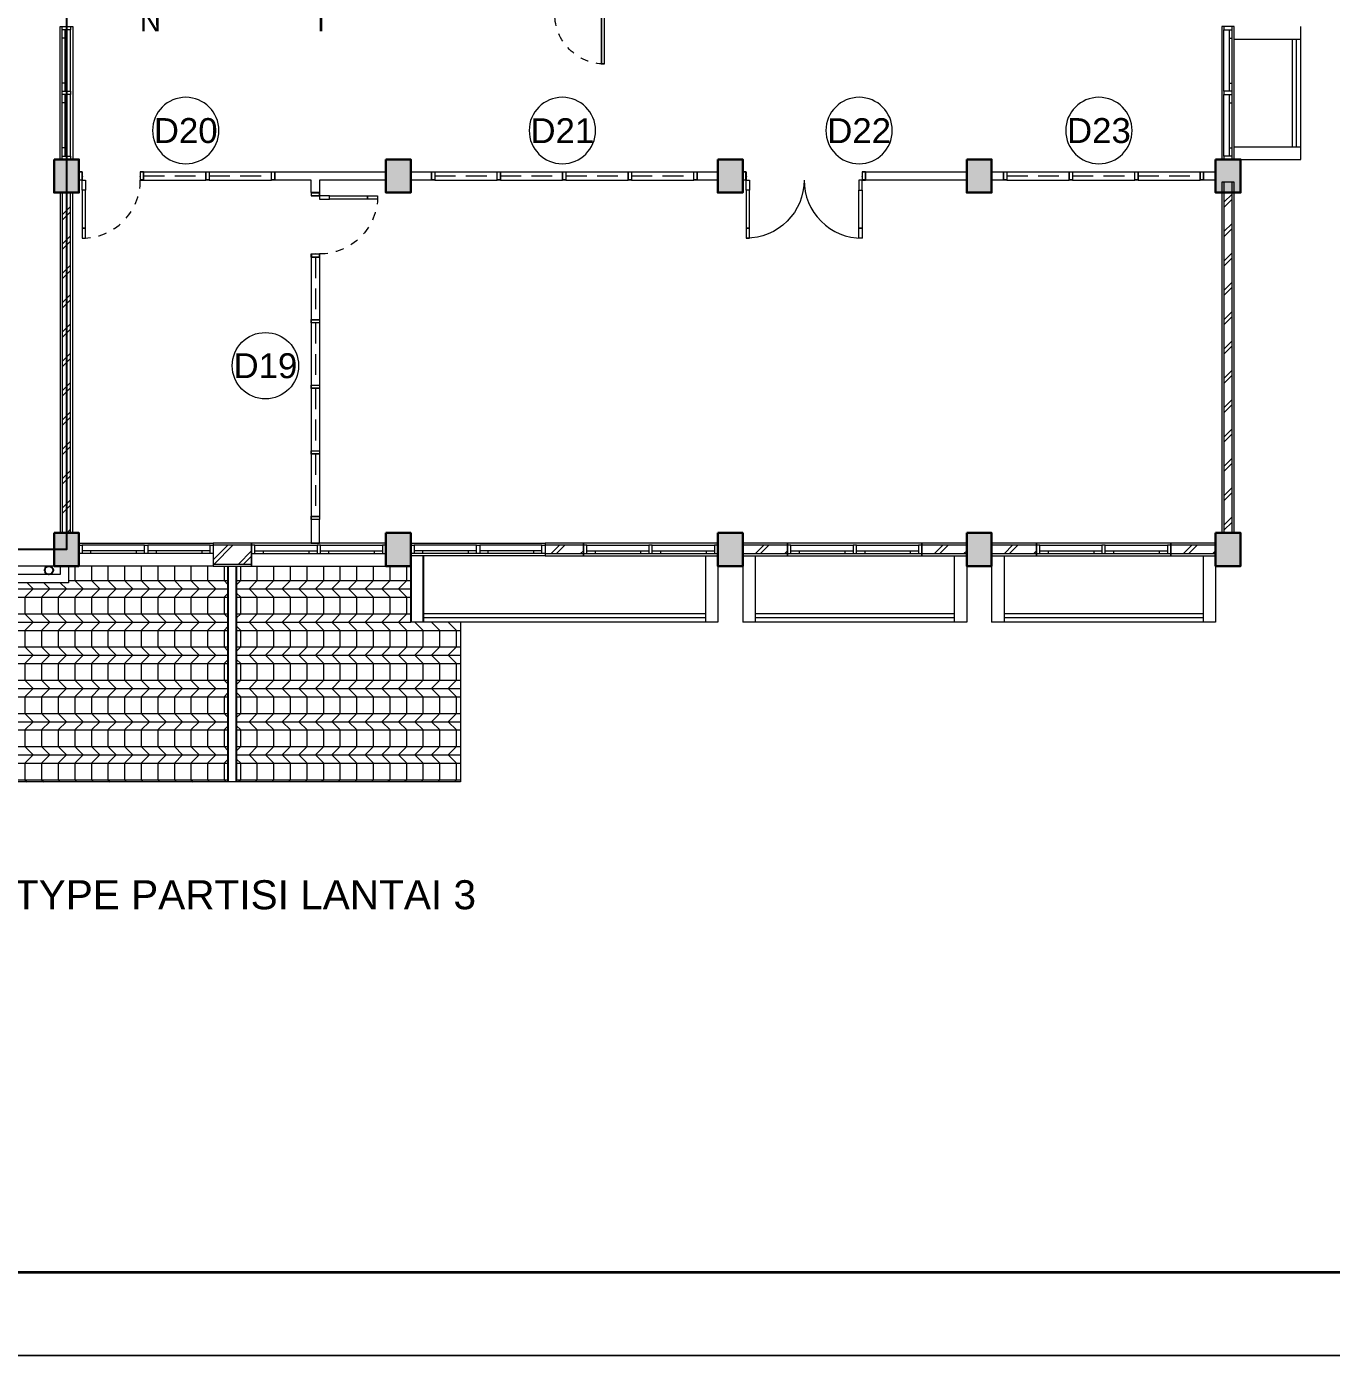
# Model space of a CAD drawing. Header units: millimetres. Extents: x -11 to 1625, y -267 to 180.
# Drawn here: x 1049.28 to 1065.01, y -212 to -195.99 of the extents above; entities that cross this region are included whole.
import ezdxf
from ezdxf.enums import TextEntityAlignment as Align

# ---------------------------------------------------------------- set-up
doc = ezdxf.new("R2010")
doc.units = ezdxf.units.MM
doc.linetypes.add('HIDDEN', pattern=[0.375, 0.25, -0.125])
for name, color, linetype, lineweight in [('ars', 11, 'Continuous', 5), ('dinding', 5, 'Continuous', 15), ('GRS KOP', 1, 'Continuous', 35), ('KOLOM', 1, 'Continuous', 30), ('kop', 7, 'Continuous', 20), ('kus', 63, 'Continuous', 15), ('lan', 7, 'Continuous', 15), ('not', 7, 'Continuous', 20), ('PARTISI', 190, 'Continuous', 9), ('SANITAIR', 4, 'Continuous', 5), ('sol kol', 8, 'Continuous', 0)]:
    doc.layers.add(name, color=color, linetype=linetype, lineweight=lineweight)
doc.styles.add('BARU', font='complex.shx')
doc.styles.add('S', font='SIMPLEX', dxfattribs={"width": 1.1})
doc.styles.get("Standard").update_dxf_attribs({"font": 'ARIALUNI.TTF'})

# ---------------------------------------------------------------- blocks, each defined once
blk = doc.blocks.new('kop')
at = {"layer": 'GRS KOP'}
blk.add_lwpolyline([(1, 54), (83, 54), (83, 1), (1, 1)], close=True, dxfattribs=at)
at = {"layer": 'kop', "color": 7}
for p, q in [((84, 55), (0, 55)), ((0, 0), (84, 0))]:
    blk.add_line(p, q, dxfattribs=at)
at = {"layer": 'kop', "style": 'BARU', "flags": 4}
for p, height in [((73.8, 5.4), 0.35), ((80.303, 5.382), 0.25), ((73.8, 4.9), 0.35), ((80.303, 4.882), 0.25), ((73.8, 4.4), 0.35), ((80.303, 4.382), 0.25)]:
    blk.add_attdef('-', p, '', height=height, dxfattribs=at)
at = {"layer": 'kop', "flags": 4}
for tag, p in [('AR-00', (78.057, 2.648)), ('00', (81.238, 2.647))]:
    blk.add_attdef(tag, text='', height=0.35, dxfattribs=at).set_placement(p, align=Align.MIDDLE)
blk = doc.blocks.new('Ndtpd')
blk.add_line((0.747, 0), (-0.747, 0))
blk.add_circle((0, 0), 0.747)
at = {"flags": 4}
for tag, height, p in [('NO', 0.5, (0, 0.148)), ('NOLBR', 0.3, (0, -0.398))]:
    blk.add_attdef(tag, text='', height=height, dxfattribs=at).set_placement(p, align=Align.CENTER)
for tag, p, height in [('NDTPD', (1.516, 0.148), 0.5), ('SKALA', (1.523, -0.398), 0.3)]:
    blk.add_attdef(tag, p, '', height=height, dxfattribs=at)
blk = doc.blocks.new('K1')
at = {"layer": 'KOLOM'}
blk.add_lwpolyline([(0.2, 0.15), (-0.2, 0.15), (-0.2, -0.15), (0.2, -0.15), (0.2, 0.15)], dxfattribs=at)
blk = doc.blocks.new('P 70')
at = {"linetype": 'HIDDEN', "ltscale": 0.3}
blk.add_lwpolyline([(-0.74, 0.1, -0.414214), (-0.04, 0.8, -1.303225)], format="xyb", dxfattribs=at)
for points in [[(-0.04, 0.8), (-0.08, 0.8), (-0.08, 0.68), (-0.04, 0.68)], [(-0.04, 0.68), (-0.08, 0.68), (-0.08, 0.22), (-0.04, 0.22)], [(-0.04, 0.1), (-0.08, 0.1), (-0.08, 0.22), (-0.04, 0.22)], [(-0.735, 0.06), (-0.74, 0.06), (-0.74, 0.061), (-0.74, 0.1), (-0.78, 0.1), (-0.78, 0), (-0.74, 0), (-0.74, 0.056), (-0.735, 0.058)], [(-0.742, 0.002), (-0.778, 0.002), (-0.778, 0.098), (-0.742, 0.098)], [(-0.045, 0.06), (-0.04, 0.06), (-0.04, 0.061), (-0.04, 0.1), (0, 0.1), (0, 0), (-0.04, 0), (-0.04, 0.056), (-0.045, 0.058)], [(-0.038, 0.002), (-0.002, 0.002), (-0.002, 0.098), (-0.038, 0.098)]]:
    blk.add_lwpolyline(points, close=True)
blk = doc.blocks.new('P 60')
at = {"linetype": 'HIDDEN', "ltscale": 0.3}
blk.add_lwpolyline([(-0.64, 0.1, -0.414214), (-0.04, 0.7, -1.303225)], format="xyb", dxfattribs=at)
for points in [[(-0.04, 0.7), (-0.04, 0.1), (-0.08, 0.1), (-0.08, 0.7)], [(-0.042, 0.698), (-0.042, 0.102), (-0.078, 0.102), (-0.078, 0.698)], [(-0.635, 0.06), (-0.64, 0.06), (-0.64, 0.061), (-0.64, 0.1), (-0.68, 0.1), (-0.68, 0), (-0.64, 0), (-0.64, 0.056), (-0.635, 0.058)], [(-0.642, 0.002), (-0.678, 0.002), (-0.678, 0.098), (-0.642, 0.098)], [(-0.045, 0.06), (-0.04, 0.06), (-0.04, 0.061), (-0.04, 0.1), (0, 0.1), (0, 0), (-0.04, 0), (-0.04, 0.056), (-0.045, 0.058)], [(-0.038, 0.002), (-0.002, 0.002), (-0.002, 0.098), (-0.038, 0.098)]]:
    blk.add_lwpolyline(points, close=True)
blk = doc.blocks.new('NAV')
blk.add_circle((0, -0.4), 0.4)
at = {"style": 'S', "width": 0.75, "flags": 4}
blk.add_attdef('AV', text='', height=0.3, dxfattribs=at).set_placement((0, -0.4), align=Align.MIDDLE)

msp = doc.modelspace()

# ---------------------------------------------------------------- hatches: boundary and pattern name
at = {"layer": 'ars'}
h = msp.add_hatch(dxfattribs=at)
h.set_pattern_fill('TEMBOK', color=256, scale=0.25)
h.set_pattern_definition([(45, (1050.26178, -202.36487), (-0.1767767, 0.1767767), []), (45, (1050.32428, -202.36487), (-0.1767767, 0.1767767), [])])
h.paths.add_polyline_path([(1063.8117814, -202.0898738), (1063.8117814, -197.8648738), (1063.7117814, -197.8648738), (1063.7117814, -202.0898738)])
h = msp.add_hatch(dxfattribs=at)
h.set_pattern_fill('TEMBOK', color=256, scale=0.25)
h.set_pattern_definition([(45, (1051.26178, -202.36487), (-0.176777, 0.176777), []), (45, (1051.32428, -202.36487), (-0.176777, 0.176777), [])])
h.paths.add_polyline_path([(1049.8117814, -202.0898738), (1049.8117814, -197.9898738), (1049.7117814, -197.9898738), (1049.7117814, -202.0898738)])
h = msp.add_hatch(dxfattribs=at)
h.set_pattern_fill('TEMBOK', color=256, scale=0.25)
h.set_pattern_definition([(45, (1047.25178, -203.86487), (-0.176777, 0.176777), []), (45, (1047.31428, -203.86487), (-0.176777, 0.176777), [])])
h.paths.add_polyline_path([(1051.9917814, -202.2398738), (1051.5317814, -202.2398738), (1051.5317814, -202.4648738), (1051.9917814, -202.4648738)])
h = msp.add_hatch(dxfattribs=at)
h.set_pattern_fill('TEMBOK', color=256, scale=0.25)
h.set_pattern_definition([(45, (1051.25178, -203.86487), (-0.176777, 0.176777), []), (45, (1051.31428, -203.86487), (-0.176777, 0.176777), [])])
h.paths.add_polyline_path([(1055.9917814, -202.2398738), (1055.5317814, -202.2398738), (1055.5317814, -202.3398738), (1055.9917814, -202.3398738)])
h = msp.add_hatch(dxfattribs=at)
h.set_pattern_fill('TEMBOK', color=256, scale=0.25)
h.set_pattern_definition([(45, (1053.71178, -203.86487), (-0.176777, 0.176777), []), (45, (1053.77428, -203.86487), (-0.176777, 0.176777), [])])
h.paths.add_polyline_path([(1058.4517814, -202.2398738), (1057.9117814, -202.2398738), (1057.9117814, -202.3398738), (1058.4517814, -202.3398738)])
h = msp.add_hatch(dxfattribs=at)
h.set_pattern_fill('TEMBOK', color=256, scale=0.25)
h.set_pattern_definition([(45, (1055.87178, -203.86487), (-0.176777, 0.176777), []), (45, (1055.93428, -203.86487), (-0.176777, 0.176777), [])])
h.paths.add_polyline_path([(1060.6117814, -202.2398738), (1060.0717814, -202.2398738), (1060.0717814, -202.3398738), (1060.6117814, -202.3398738)])
h = msp.add_hatch(dxfattribs=at)
h.set_pattern_fill('TEMBOK', color=256, scale=0.25)
h.set_pattern_definition([(45, (1056.71178, -203.86487), (-0.176777, 0.176777), []), (45, (1056.77428, -203.86487), (-0.176777, 0.176777), [])])
h.paths.add_polyline_path([(1061.4517814, -202.2398738), (1060.9117814, -202.2398738), (1060.9117814, -202.3398738), (1061.4517814, -202.3398738)])
h = msp.add_hatch(dxfattribs=at)
h.set_pattern_fill('TEMBOK', color=256, scale=0.25)
h.set_pattern_definition([(45, (1058.87178, -203.86487), (-0.176777, 0.176777), []), (45, (1058.93428, -203.86487), (-0.176777, 0.176777), [])])
h.paths.add_polyline_path([(1063.6117814, -202.2398738), (1063.0717814, -202.2398738), (1063.0717814, -202.3398738), (1063.6117814, -202.3398738)])
h = msp.add_hatch(dxfattribs=at)
h.set_pattern_fill('PLENTONG', color=256, scale=0.1, angle=270)
h.set_pattern_definition([(0, (1051.2618, -202.26487), (1e-16, 0.4), []), (0, (1051.2618, -202.36487), (1e-16, 0.4), []), (0, (1051.2618, -202.46487), (1e-16, 0.4), []), (315, (1051.26178, -202.26487), (0.2, -5e-17), [0.141421, -0.424264]), (45, (1051.26178, -202.46487), (-0.2, 5e-17), [0.141421, -0.424264]), (270, (1051.26178, -202.46487), (0.2, -4e-17), [0.2, -0.2])])
h.paths.add_polyline_path([(1051.7117814, -202.4898738), (1049.7867814, -202.4898738), (1049.7867814, -202.6898738), (1049.0117814, -202.6898738), (1049.0117814, -205.0898738), (1051.7117814, -205.0898738)])
h = msp.add_hatch(dxfattribs=at)
h.set_pattern_fill('PLENTONG', color=256, scale=0.1, angle=90)
h.set_pattern_definition([(180, (1051.2618, -202.46487), (-5e-17, -0.4), []), (180, (1051.2618, -202.36487), (-5e-17, -0.4), []), (180, (1051.2618, -202.26487), (-5e-17, -0.4), []), (135, (1051.26178, -202.46487), (-0.2, 2e-17), [0.141421, -0.424264]), (225, (1051.26178, -202.26487), (0.2, -2e-17), [0.141421, -0.424264]), (90, (1051.26178, -202.26487), (-0.2, 1e-17), [0.2, -0.2])])
h.paths.add_polyline_path([(1053.9117814, -202.4898738), (1051.8117814, -202.4898738), (1051.8117814, -205.0898738), (1054.5117814, -205.0898738), (1054.5117814, -203.1648738), (1053.9117814, -203.1648738)])
at = {"layer": 'sol kol'}
for points in [[(1049.6117814, -197.5898738), (1049.6117814, -197.9898738), (1049.9117814, -197.9898738), (1049.9117814, -197.5898738)], [(1053.6117814, -197.5898738), (1053.6117814, -197.9898738), (1053.9117814, -197.9898738), (1053.9117814, -197.5898738)], [(1057.6117814, -197.5898738), (1057.6117814, -197.9898738), (1057.9117814, -197.9898738), (1057.9117814, -197.5898738)], [(1060.6117814, -197.5898738), (1060.6117814, -197.9898738), (1060.9117814, -197.9898738), (1060.9117814, -197.5898738)], [(1063.6117814, -197.5898738), (1063.6117814, -197.9898738), (1063.9117814, -197.9898738), (1063.9117814, -197.5898738)], [(1049.6117814, -202.0898738), (1049.6117814, -202.4898738), (1049.9117814, -202.4898738), (1049.9117814, -202.0898738)], [(1053.6117814, -202.0898738), (1053.6117814, -202.4898738), (1053.9117814, -202.4898738), (1053.9117814, -202.0898738)], [(1057.6117814, -202.0898738), (1057.6117814, -202.4898738), (1057.9117814, -202.4898738), (1057.9117814, -202.0898738)], [(1060.6117814, -202.0898738), (1060.6117814, -202.4898738), (1060.9117814, -202.4898738), (1060.9117814, -202.0898738)], [(1063.6117814, -202.0898738), (1063.6117814, -202.4898738), (1063.9117814, -202.4898738), (1063.9117814, -202.0898738)]]:
    msp.add_hatch(color=256, dxfattribs=at).paths.add_polyline_path(points)

# ---------------------------------------------------------------- linework, layer by layer
for p, q in [((1054.0617814, -202.3648738), (1054.0617814, -203.1648738)), ((1051.7117814, -205.0898738), (1051.7117814, -202.4898738)), ((1051.8117814, -205.0898738), (1051.8117814, -202.4898738)), ((1053.9117814, -202.4898738), (1053.9117814, -203.1648738))]:
    msp.add_line(p, q)
msp.add_lwpolyline([(1040.7617814, -191.2898738), (1049.7617814, -191.2898738), (1049.7617814, -202.2898738), (1040.7617814, -202.2898738)], close=True)
msp.add_circle((1049.5501217, -202.5398738), 0.05)
at = {"layer": 'ars'}
for points in [[(1064.5367814, -197.4398738), (1064.5367814, -196.1398738)], [(1064.5867814, -197.4398738), (1064.5867814, -196.1398738)], [(1057.4617814, -203.0648738), (1054.0617814, -203.0648738)], [(1057.4617814, -203.1148738), (1054.0617814, -203.1148738)], [(1060.4617814, -203.0648738), (1058.0617814, -203.0648738)], [(1060.4617814, -203.1148738), (1058.0617814, -203.1148738)], [(1063.4617814, -203.0648738), (1061.0617814, -203.0648738)], [(1063.4617814, -203.1148738), (1061.0617814, -203.1148738)]]:
    msp.add_lwpolyline(points, dxfattribs=at)
for points in [[(1063.8117814, -202.0898738), (1063.8117814, -197.8648738), (1063.7117814, -197.8648738), (1063.7117814, -202.0898738)], [(1049.8117814, -202.0898738), (1049.8117814, -197.9898738), (1049.7117814, -197.9898738), (1049.7117814, -202.0898738)], [(1051.9917814, -202.2398738), (1051.5317814, -202.2398738), (1051.5317814, -202.4648738), (1051.9917814, -202.4648738)], [(1055.9917814, -202.2398738), (1055.5317814, -202.2398738), (1055.5317814, -202.3398738), (1055.9917814, -202.3398738)], [(1058.4517814, -202.2398738), (1057.9117814, -202.2398738), (1057.9117814, -202.3398738), (1058.4517814, -202.3398738)], [(1060.6117814, -202.2398738), (1060.0717814, -202.2398738), (1060.0717814, -202.3398738), (1060.6117814, -202.3398738)], [(1061.4517814, -202.2398738), (1060.9117814, -202.2398738), (1060.9117814, -202.3398738), (1061.4517814, -202.3398738)], [(1063.6117814, -202.2398738), (1063.0717814, -202.2398738), (1063.0717814, -202.3398738), (1063.6117814, -202.3398738)]]:
    msp.add_lwpolyline(points, close=True, dxfattribs=at)
at = {"layer": 'dinding'}
for p, q in [((1049.6867814, -202.4898738), (1049.6867814, -202.5898738)), ((1049.7867814, -202.4898738), (1049.7867814, -202.6898738)), ((1049.6867814, -202.5898738), (1040.4617814, -202.5898738)), ((1049.7867814, -202.6898738), (1040.3617814, -202.6898738))]:
    msp.add_line(p, q, dxfattribs=at)
for points in [[(1063.8367814, -202.0898738), (1063.8367814, -197.8648738), (1063.6867814, -197.8648738), (1063.6867814, -202.0898738)], [(1049.8367814, -202.0898738), (1049.8367814, -197.9898738), (1049.6867814, -197.9898738), (1049.6867814, -202.0898738)], [(1051.9917814, -202.2148738), (1051.5317814, -202.2148738), (1051.5317814, -202.4898738), (1051.9917814, -202.4898738)], [(1055.9917814, -202.2148738), (1055.5317814, -202.2148738), (1055.5317814, -202.3648738), (1055.9917814, -202.3648738)], [(1058.4517814, -202.2148738), (1057.9117814, -202.2148738), (1057.9117814, -202.3648738), (1058.4517814, -202.3648738)], [(1060.6117814, -202.2148738), (1060.0717814, -202.2148738), (1060.0717814, -202.3648738), (1060.6117814, -202.3648738)], [(1061.4517814, -202.2148738), (1060.9117814, -202.2148738), (1060.9117814, -202.3648738), (1061.4517814, -202.3648738)], [(1063.6117814, -202.2148738), (1063.0717814, -202.2148738), (1063.0717814, -202.3648738), (1063.6117814, -202.3648738)]]:
    msp.add_lwpolyline(points, close=True, dxfattribs=at)
at = {"layer": 'kus'}
for p, q in [((1049.7117814, -196.7698738), (1049.7117814, -196.0298738)), ((1049.7467814, -196.7698738), (1049.7467814, -196.0298738)), ((1049.8117814, -196.7698738), (1049.8117814, -196.0298738)), ((1063.7117814, -196.7698738), (1063.7117814, -196.0298738)), ((1063.7767814, -196.7698738), (1063.7767814, -196.0298738)), ((1063.8117814, -196.7698738), (1063.8117814, -196.0298738)), ((1049.7467814, -196.1298738), (1049.7117814, -196.1298738)), ((1063.7767814, -196.1298738), (1063.8117814, -196.1298738)), ((1049.7467814, -196.6698738), (1049.7117814, -196.6698738)), ((1063.7767814, -196.6698738), (1063.8117814, -196.6698738)), ((1049.7117814, -197.5498738), (1049.7117814, -196.8098738)), ((1049.7467814, -196.9098738), (1049.7117814, -196.9098738)), ((1049.7467814, -197.5498738), (1049.7467814, -196.8098738)), ((1049.8117814, -197.5498738), (1049.8117814, -196.8098738)), ((1063.7117814, -197.5498738), (1063.7117814, -196.8098738)), ((1063.7767814, -197.5498738), (1063.7767814, -196.8098738)), ((1063.7767814, -196.9098738), (1063.8117814, -196.9098738)), ((1063.8117814, -197.5498738), (1063.8117814, -196.8098738)), ((1049.7467814, -197.4498738), (1049.7117814, -197.4498738)), ((1063.7767814, -197.4498738), (1063.8117814, -197.4498738)), ((1050.6917814, -197.7398738), (1051.4417814, -197.7398738)), ((1050.6917814, -197.8398738), (1051.4417814, -197.8398738)), ((1051.4817814, -197.7398738), (1052.2317814, -197.7398738)), ((1051.4817814, -197.8398738), (1052.2317814, -197.8398738)), ((1054.2017814, -197.7398738), (1054.9517814, -197.7398738)), ((1054.2017814, -197.8398738), (1054.9517814, -197.8398738)), ((1054.9917814, -197.7398738), (1055.7417814, -197.7398738)), ((1054.9917814, -197.8398738), (1055.7417814, -197.8398738)), ((1055.7817814, -197.7398738), (1056.5317814, -197.7398738)), ((1055.7817814, -197.8398738), (1056.5317814, -197.8398738)), ((1056.5717814, -197.7398738), (1057.3217814, -197.7398738)), ((1056.5717814, -197.8398738), (1057.3217814, -197.8398738)), ((1061.0967814, -197.7398738), (1061.8467814, -197.7398738)), ((1061.0967814, -197.8398738), (1061.8467814, -197.8398738)), ((1061.8867814, -197.7398738), (1062.6367814, -197.7398738)), ((1061.8867814, -197.8398738), (1062.6367814, -197.8398738)), ((1062.6767814, -197.7398738), (1063.4267814, -197.7398738)), ((1062.6767814, -197.8398738), (1063.4267814, -197.8398738)), ((1052.7117814, -198.7698738), (1052.7117814, -199.5198738)), ((1052.8117814, -198.7698738), (1052.8117814, -199.5198738)), ((1052.7117814, -199.5598738), (1052.7117814, -200.3098738)), ((1052.8117814, -199.5598738), (1052.8117814, -200.3098738)), ((1052.7117814, -200.3498738), (1052.7117814, -201.0998738)), ((1052.8117814, -200.3498738), (1052.8117814, -201.0998738)), ((1052.7117814, -201.1398738), (1052.7117814, -201.8898738)), ((1052.8117814, -201.1398738), (1052.8117814, -201.8898738)), ((1050.7017814, -202.2398738), (1049.9517814, -202.2398738)), ((1050.7017814, -202.3048738), (1049.9517814, -202.3048738)), ((1050.7017814, -202.3398738), (1049.9517814, -202.3398738)), ((1050.0517814, -202.3048738), (1050.0517814, -202.3398738)), ((1050.6017814, -202.3048738), (1050.6017814, -202.3398738)), ((1051.4917814, -202.2398738), (1050.7417814, -202.2398738)), ((1051.4917814, -202.3048738), (1050.7417814, -202.3048738)), ((1051.4917814, -202.3398738), (1050.7417814, -202.3398738)), ((1050.8417814, -202.3048738), (1050.8417814, -202.3398738)), ((1051.3917814, -202.3048738), (1051.3917814, -202.3398738)), ((1052.0317814, -202.2398738), (1052.7817814, -202.2398738)), ((1052.0317814, -202.3048738), (1052.7817814, -202.3048738)), ((1052.0317814, -202.3398738), (1052.7817814, -202.3398738)), ((1052.1317814, -202.3048738), (1052.1317814, -202.3398738)), ((1052.6817814, -202.3048738), (1052.6817814, -202.3398738)), ((1052.8217814, -202.2398738), (1053.5717814, -202.2398738)), ((1052.8217814, -202.3048738), (1053.5717814, -202.3048738)), ((1052.8217814, -202.3398738), (1053.5717814, -202.3398738)), ((1052.9217814, -202.3048738), (1052.9217814, -202.3398738)), ((1053.4717814, -202.3048738), (1053.4717814, -202.3398738)), ((1054.7017814, -202.2398738), (1053.9517814, -202.2398738)), ((1054.7017814, -202.3048738), (1053.9517814, -202.3048738)), ((1054.7017814, -202.3398738), (1053.9517814, -202.3398738)), ((1054.0517814, -202.3048738), (1054.0517814, -202.3398738)), ((1054.6017814, -202.3048738), (1054.6017814, -202.3398738)), ((1055.4917814, -202.2398738), (1054.7417814, -202.2398738)), ((1055.4917814, -202.3048738), (1054.7417814, -202.3048738)), ((1055.4917814, -202.3398738), (1054.7417814, -202.3398738)), ((1054.8417814, -202.3048738), (1054.8417814, -202.3398738)), ((1055.3917814, -202.3048738), (1055.3917814, -202.3398738)), ((1056.0317814, -202.2398738), (1056.7817814, -202.2398738)), ((1056.0317814, -202.3048738), (1056.7817814, -202.3048738)), ((1056.0317814, -202.3398738), (1056.7817814, -202.3398738)), ((1056.1317814, -202.3048738), (1056.1317814, -202.3398738)), ((1056.6817814, -202.3048738), (1056.6817814, -202.3398738)), ((1056.8217814, -202.2398738), (1057.5717814, -202.2398738)), ((1056.8217814, -202.3048738), (1057.5717814, -202.3048738)), ((1056.8217814, -202.3398738), (1057.5717814, -202.3398738)), ((1056.9217814, -202.3048738), (1056.9217814, -202.3398738)), ((1057.4717814, -202.3048738), (1057.4717814, -202.3398738)), ((1058.4917814, -202.2398738), (1059.2417814, -202.2398738)), ((1058.4917814, -202.3048738), (1059.2417814, -202.3048738)), ((1058.4917814, -202.3398738), (1059.2417814, -202.3398738)), ((1058.5917814, -202.3048738), (1058.5917814, -202.3398738)), ((1059.1417814, -202.3048738), (1059.1417814, -202.3398738)), ((1059.2817814, -202.2398738), (1060.0317814, -202.2398738)), ((1059.2817814, -202.3048738), (1060.0317814, -202.3048738)), ((1059.2817814, -202.3398738), (1060.0317814, -202.3398738)), ((1059.3817814, -202.3048738), (1059.3817814, -202.3398738)), ((1059.9317814, -202.3048738), (1059.9317814, -202.3398738)), ((1061.4917814, -202.2398738), (1062.2417814, -202.2398738)), ((1061.4917814, -202.3048738), (1062.2417814, -202.3048738)), ((1061.4917814, -202.3398738), (1062.2417814, -202.3398738)), ((1061.5917814, -202.3048738), (1061.5917814, -202.3398738)), ((1062.1417814, -202.3048738), (1062.1417814, -202.3398738)), ((1062.2817814, -202.2398738), (1063.0317814, -202.2398738)), ((1062.2817814, -202.3048738), (1063.0317814, -202.3048738)), ((1062.2817814, -202.3398738), (1063.0317814, -202.3398738)), ((1062.3817814, -202.3048738), (1062.3817814, -202.3398738)), ((1062.9317814, -202.3048738), (1062.9317814, -202.3398738))]:
    msp.add_line(p, q, dxfattribs=at)
at = {"layer": 'kus', "linetype": 'HIDDEN'}
for p, q in [((1050.6917814, -197.7898738), (1051.4417814, -197.7898738)), ((1051.4817814, -197.7898738), (1052.2317814, -197.7898738)), ((1054.2017814, -197.7898738), (1054.9517814, -197.7898738)), ((1054.9917814, -197.7898738), (1055.7417814, -197.7898738)), ((1055.7817814, -197.7898738), (1056.5317814, -197.7898738)), ((1056.5717814, -197.7898738), (1057.3217814, -197.7898738)), ((1061.0967814, -197.7898738), (1061.8467814, -197.7898738)), ((1061.8867814, -197.7898738), (1062.6367814, -197.7898738)), ((1062.6767814, -197.7898738), (1063.4267814, -197.7898738)), ((1052.7617814, -198.7698738), (1052.7617814, -199.5198738)), ((1052.7617814, -199.5598738), (1052.7617814, -200.3098738)), ((1052.7617814, -200.3498738), (1052.7617814, -201.0998738)), ((1052.7617814, -201.1398738), (1052.7617814, -201.8898738))]:
    msp.add_line(p, q, dxfattribs=at)
at = {"layer": 'kus'}
for points in [[(1049.7117814, -196.0298738), (1049.7117814, -195.9898738), (1049.8117814, -195.9898738), (1049.8117814, -196.0298738)], [(1063.8117814, -196.0298738), (1063.8117814, -195.9898738), (1063.7117814, -195.9898738), (1063.7117814, -196.0298738)], [(1049.7117814, -196.8098738), (1049.7117814, -196.7698738), (1049.8117814, -196.7698738), (1049.8117814, -196.8098738)], [(1063.8117814, -196.8098738), (1063.8117814, -196.7698738), (1063.7117814, -196.7698738), (1063.7117814, -196.8098738)], [(1049.7117814, -197.5898738), (1049.7117814, -197.5498738), (1049.8117814, -197.5498738), (1049.8117814, -197.5898738)], [(1063.8117814, -197.5898738), (1063.8117814, -197.5498738), (1063.7117814, -197.5498738), (1063.7117814, -197.5898738)], [(1051.4817814, -197.8398738), (1051.4417814, -197.8398738), (1051.4417814, -197.7398738), (1051.4817814, -197.7398738)], [(1051.4797814, -197.8378738), (1051.4437814, -197.8378738), (1051.4437814, -197.7418738), (1051.4797814, -197.7418738)], [(1052.2717814, -197.8398738), (1052.2317814, -197.8398738), (1052.2317814, -197.7398738), (1052.2717814, -197.7398738)], [(1052.2697814, -197.8378738), (1052.2337814, -197.8378738), (1052.2337814, -197.7418738), (1052.2697814, -197.7418738)], [(1054.2017814, -197.8398738), (1054.1617814, -197.8398738), (1054.1617814, -197.7398738), (1054.2017814, -197.7398738)], [(1054.1997814, -197.8378738), (1054.1637814, -197.8378738), (1054.1637814, -197.7418738), (1054.1997814, -197.7418738)], [(1054.9917814, -197.8398738), (1054.9517814, -197.8398738), (1054.9517814, -197.7398738), (1054.9917814, -197.7398738)], [(1054.9897814, -197.8378738), (1054.9537814, -197.8378738), (1054.9537814, -197.7418738), (1054.9897814, -197.7418738)], [(1055.7817814, -197.8398738), (1055.7417814, -197.8398738), (1055.7417814, -197.7398738), (1055.7817814, -197.7398738)], [(1055.7797814, -197.8378738), (1055.7437814, -197.8378738), (1055.7437814, -197.7418738), (1055.7797814, -197.7418738)], [(1056.5717814, -197.8398738), (1056.5317814, -197.8398738), (1056.5317814, -197.7398738), (1056.5717814, -197.7398738)], [(1056.5697814, -197.8378738), (1056.5337814, -197.8378738), (1056.5337814, -197.7418738), (1056.5697814, -197.7418738)], [(1057.3617814, -197.8398738), (1057.3217814, -197.8398738), (1057.3217814, -197.7398738), (1057.3617814, -197.7398738)], [(1057.3597814, -197.8378738), (1057.3237814, -197.8378738), (1057.3237814, -197.7418738), (1057.3597814, -197.7418738)], [(1057.9566697, -197.7998738), (1057.9517814, -197.7998738), (1057.9517814, -197.8013262), (1057.9517814, -197.8398738), (1057.9117814, -197.8398738), (1057.9117814, -197.7398738), (1057.9517814, -197.7398738), (1057.9517814, -197.7963678), (1057.9566697, -197.7981266)], [(1057.9497814, -197.7418738), (1057.9137814, -197.7418738), (1057.9137814, -197.8378738), (1057.9497814, -197.8378738)], [(1057.9517814, -197.8398738), (1057.9917814, -197.8398738), (1057.9917814, -197.9598738), (1057.9517814, -197.9598738)], [(1059.3517814, -197.8398738), (1059.3117814, -197.8398738), (1059.3117814, -197.9598738), (1059.3517814, -197.9598738)], [(1059.3468931, -197.7998738), (1059.3517814, -197.7998738), (1059.3517814, -197.8013262), (1059.3517814, -197.8398738), (1059.3917814, -197.8398738), (1059.3917814, -197.7398738), (1059.3517814, -197.7398738), (1059.3517814, -197.7963678), (1059.3468931, -197.7981266)], [(1059.3537814, -197.7418738), (1059.3897814, -197.7418738), (1059.3897814, -197.8378738), (1059.3537814, -197.8378738)], [(1061.0967814, -197.8398738), (1061.0567814, -197.8398738), (1061.0567814, -197.7398738), (1061.0967814, -197.7398738)], [(1061.0947814, -197.8378738), (1061.0587814, -197.8378738), (1061.0587814, -197.7418738), (1061.0947814, -197.7418738)], [(1061.8867814, -197.8398738), (1061.8467814, -197.8398738), (1061.8467814, -197.7398738), (1061.8867814, -197.7398738)], [(1061.8847814, -197.8378738), (1061.8487814, -197.8378738), (1061.8487814, -197.7418738), (1061.8847814, -197.7418738)], [(1062.6767814, -197.8398738), (1062.6367814, -197.8398738), (1062.6367814, -197.7398738), (1062.6767814, -197.7398738)], [(1062.6747814, -197.8378738), (1062.6387814, -197.8378738), (1062.6387814, -197.7418738), (1062.6747814, -197.7418738)], [(1063.4667814, -197.8398738), (1063.4267814, -197.8398738), (1063.4267814, -197.7398738), (1063.4667814, -197.7398738)], [(1063.4647814, -197.8378738), (1063.4287814, -197.8378738), (1063.4287814, -197.7418738), (1063.4647814, -197.7418738)], [(1057.9517814, -198.4198738), (1057.9917814, -198.4198738), (1057.9917814, -197.9598738), (1057.9517814, -197.9598738)], [(1059.3517814, -198.4198738), (1059.3117814, -198.4198738), (1059.3117814, -197.9598738), (1059.3517814, -197.9598738)], [(1057.9517814, -198.5398738), (1057.9917814, -198.5398738), (1057.9917814, -198.4198738), (1057.9517814, -198.4198738)], [(1059.3517814, -198.5398738), (1059.3117814, -198.5398738), (1059.3117814, -198.4198738), (1059.3517814, -198.4198738)], [(1052.7117814, -199.5598738), (1052.7117814, -199.5198738), (1052.8117814, -199.5198738), (1052.8117814, -199.5598738)], [(1052.7137814, -199.5578738), (1052.7137814, -199.5218738), (1052.8097814, -199.5218738), (1052.8097814, -199.5578738)], [(1052.7117814, -200.3498738), (1052.7117814, -200.3098738), (1052.8117814, -200.3098738), (1052.8117814, -200.3498738)], [(1052.7137814, -200.3478738), (1052.7137814, -200.3118738), (1052.8097814, -200.3118738), (1052.8097814, -200.3478738)], [(1052.7117814, -201.1398738), (1052.7117814, -201.0998738), (1052.8117814, -201.0998738), (1052.8117814, -201.1398738)], [(1052.7137814, -201.1378738), (1052.7137814, -201.1018738), (1052.8097814, -201.1018738), (1052.8097814, -201.1378738)], [(1052.7117814, -201.9298738), (1052.7117814, -201.8898738), (1052.8117814, -201.8898738), (1052.8117814, -201.9298738)], [(1052.7137814, -201.9278738), (1052.7137814, -201.8918738), (1052.8097814, -201.8918738), (1052.8097814, -201.9278738)], [(1049.9517814, -202.3398738), (1049.9117814, -202.3398738), (1049.9117814, -202.2398738), (1049.9517814, -202.2398738)], [(1050.7417814, -202.3398738), (1050.7017814, -202.3398738), (1050.7017814, -202.2398738), (1050.7417814, -202.2398738)], [(1051.5317814, -202.3398738), (1051.4917814, -202.3398738), (1051.4917814, -202.2398738), (1051.5317814, -202.2398738)], [(1051.9917814, -202.3398738), (1052.0317814, -202.3398738), (1052.0317814, -202.2398738), (1051.9917814, -202.2398738)], [(1052.7817814, -202.3398738), (1052.8217814, -202.3398738), (1052.8217814, -202.2398738), (1052.7817814, -202.2398738)], [(1053.5717814, -202.3398738), (1053.6117814, -202.3398738), (1053.6117814, -202.2398738), (1053.5717814, -202.2398738)], [(1053.9517814, -202.3398738), (1053.9117814, -202.3398738), (1053.9117814, -202.2398738), (1053.9517814, -202.2398738)], [(1054.7417814, -202.3398738), (1054.7017814, -202.3398738), (1054.7017814, -202.2398738), (1054.7417814, -202.2398738)], [(1055.5317814, -202.3398738), (1055.4917814, -202.3398738), (1055.4917814, -202.2398738), (1055.5317814, -202.2398738)], [(1055.9917814, -202.3398738), (1056.0317814, -202.3398738), (1056.0317814, -202.2398738), (1055.9917814, -202.2398738)], [(1056.7817814, -202.3398738), (1056.8217814, -202.3398738), (1056.8217814, -202.2398738), (1056.7817814, -202.2398738)], [(1057.5717814, -202.3398738), (1057.6117814, -202.3398738), (1057.6117814, -202.2398738), (1057.5717814, -202.2398738)], [(1058.4517814, -202.3398738), (1058.4917814, -202.3398738), (1058.4917814, -202.2398738), (1058.4517814, -202.2398738)], [(1059.2417814, -202.3398738), (1059.2817814, -202.3398738), (1059.2817814, -202.2398738), (1059.2417814, -202.2398738)], [(1060.0317814, -202.3398738), (1060.0717814, -202.3398738), (1060.0717814, -202.2398738), (1060.0317814, -202.2398738)], [(1061.4517814, -202.3398738), (1061.4917814, -202.3398738), (1061.4917814, -202.2398738), (1061.4517814, -202.2398738)], [(1062.2417814, -202.3398738), (1062.2817814, -202.3398738), (1062.2817814, -202.2398738), (1062.2417814, -202.2398738)], [(1063.0317814, -202.3398738), (1063.0717814, -202.3398738), (1063.0717814, -202.2398738), (1063.0317814, -202.2398738)]]:
    msp.add_lwpolyline(points, close=True, dxfattribs=at)
for points in [[(1058.6517814, -197.8398738, -0.4142135624), (1057.9517814, -198.5398738, -1.3032253728)], [(1058.6517814, -197.8398738, 0.4142135624), (1059.3517814, -198.5398738, 1.3032253728)]]:
    msp.add_lwpolyline(points, format="xyb", dxfattribs=at)
at = {"layer": 'lan'}
for p, q in [((1063.8367814, -196.1398738), (1064.6367814, -196.1398738)), ((1063.8367814, -197.4398738), (1064.6367814, -197.4398738)), ((1057.4617814, -202.3648738), (1057.4617814, -203.1648738)), ((1058.0617814, -202.3648738), (1058.0617814, -203.1648738)), ((1060.4617814, -202.3648738), (1060.4617814, -203.1648738)), ((1061.0617814, -202.3648738), (1061.0617814, -203.1648738)), ((1063.4617814, -202.3648738), (1063.4617814, -203.1648738)), ((1057.6117814, -202.4898738), (1057.6117814, -203.1648738)), ((1057.9117814, -202.4898738), (1057.9117814, -203.1648738)), ((1060.6117814, -202.4898738), (1060.6117814, -203.1648738)), ((1060.9117814, -202.4898738), (1060.9117814, -203.1648738)), ((1063.6117814, -202.4898738), (1063.6117814, -203.1648738)), ((1054.5117814, -203.1648738), (1054.5117814, -205.0898738)), ((1054.5117814, -205.0898738), (1049.0117814, -205.0898738))]:
    msp.add_line(p, q, dxfattribs=at)
for points in [[(1049.6867814, -197.5898738), (1049.6867814, -195.9898738), (1049.8367814, -195.9898738), (1049.8367814, -197.5898738)], [(1063.8367814, -197.5898738), (1063.8367814, -195.9898738), (1063.6867814, -195.9898738), (1063.6867814, -197.5898738)], [(1051.5317814, -202.4898738), (1049.9117814, -202.4898738), (1049.9117814, -202.2148738), (1051.5317814, -202.2148738)], [(1051.9917814, -202.4898738), (1053.6117814, -202.4898738), (1053.6117814, -202.2148738), (1051.9917814, -202.2148738)], [(1055.5317814, -202.3648738), (1053.9117814, -202.3648738), (1053.9117814, -202.2148738), (1055.5317814, -202.2148738)], [(1055.9917814, -202.3648738), (1057.6117814, -202.3648738), (1057.6117814, -202.2148738), (1055.9917814, -202.2148738)], [(1058.4517814, -202.3648738), (1060.0717814, -202.3648738), (1060.0717814, -202.2148738), (1058.4517814, -202.2148738)], [(1061.4517814, -202.3648738), (1063.0717814, -202.3648738), (1063.0717814, -202.2148738), (1061.4517814, -202.2148738)]]:
    msp.add_lwpolyline(points, close=True, dxfattribs=at)
for points in [[(1063.9117814, -197.5898738), (1064.6367814, -197.5898738), (1064.6367814, -195.9898738)], [(1057.6117814, -203.1648738), (1053.9117814, -203.1648738)], [(1060.6117814, -203.1648738), (1057.9117814, -203.1648738)], [(1063.6117814, -203.1648738), (1060.9117814, -203.1648738)]]:
    msp.add_lwpolyline(points, dxfattribs=at)
at = {"layer": 'PARTISI'}
msp.add_lwpolyline([(1050.6917814, -197.7398738), (1053.6117814, -197.7398738), (1053.6117814, -197.8398738), (1052.8117814, -197.8398738), (1052.8117814, -197.9898738), (1052.7117814, -197.9898738), (1052.7117814, -197.8398738), (1052.2717814, -197.8398738), (1052.2717814, -197.7398738)], dxfattribs=at)
for points in [[(1053.9117814, -197.7398738), (1054.1617814, -197.7398738), (1054.1617814, -197.8398738), (1053.9117814, -197.8398738)], [(1057.3617814, -197.7398738), (1057.6117814, -197.7398738), (1057.6117814, -197.8398738), (1057.3617814, -197.8398738)], [(1059.3917814, -197.7398738), (1060.6117814, -197.7398738), (1060.6117814, -197.8398738), (1059.3917814, -197.8398738)], [(1060.9117814, -197.7398738), (1061.0567814, -197.7398738), (1061.0567814, -197.8398738), (1060.9117814, -197.8398738)], [(1063.4667814, -197.7398738), (1063.6117814, -197.7398738), (1063.6117814, -197.8398738), (1063.4667814, -197.8398738)], [(1052.7117814, -201.9298738), (1052.7117814, -202.2148738), (1052.8117814, -202.2148738), (1052.8117814, -201.9298738)]]:
    msp.add_lwpolyline(points, close=True, dxfattribs=at)
at = {"layer": 'SANITAIR'}
msp.add_lwpolyline([(1049.7617814, -202.4898738), (1040.5617814, -202.4898738), (1040.5617814, -191.0898738), (1049.7617814, -191.0898738)], dxfattribs=at)

# ---------------------------------------------------------------- block references
at = {"layer": 'KOLOM', "rotation": 90}
for p in [(1049.7617814, -197.7898738), (1053.7617814, -197.7898738), (1057.7617814, -197.7898738), (1060.7617814, -197.7898738), (1063.7617814, -197.7898738), (1049.7617814, -202.2898738), (1053.7617814, -202.2898738), (1057.7617814, -202.2898738), (1060.7617814, -202.2898738), (1063.7617814, -202.2898738)]:
    msp.add_blockref('K1', p, dxfattribs=at)
at = {"layer": 'kop'}
for p in [(995.2141622, -212), (995.2141622, -267)]:
    msp.add_blockref('kop', p, dxfattribs=at)
at = {"layer": 'kus', "xscale": -1, "rotation": 180}
msp.add_blockref('P 60', (1056.2867814, -195.7398738), dxfattribs=at)
at = {"layer": 'kus', "linetype": 'HIDDEN', "rotation": 180}
msp.add_blockref('P 70', (1049.9117814, -197.7398738), dxfattribs=at)
at = {"layer": 'kus', "linetype": 'HIDDEN', "xscale": -1, "rotation": 270.0000000000001}
msp.add_blockref('P 70', (1052.7117814, -197.9898738), dxfattribs=at)
at = {"layer": 'not'}
ref = msp.add_blockref('NAV', (1051.1993372, -197.6423113), dxfattribs=dict(at, xscale=-1, rotation=180))
ref.add_attrib('AV', 'D20', dxfattribs={"layer": '0', "height": 0.3, "flags": 4}).set_placement((1051.1993372, -197.2423113), align=Align.MIDDLE)
ref = msp.add_blockref('NAV', (1055.7381726, -197.6423113), dxfattribs=dict(at, xscale=-1, rotation=180))
ref.add_attrib('AV', 'D21', dxfattribs={"layer": '0', "height": 0.3, "flags": 4}).set_placement((1055.7381726, -197.2423113), align=Align.MIDDLE)
ref = msp.add_blockref('NAV', (1059.3150074, -197.6423113), dxfattribs=dict(at, xscale=-1, rotation=180))
ref.add_attrib('AV', 'D22', dxfattribs={"layer": '0', "height": 0.3, "flags": 4}).set_placement((1059.3150074, -197.2423113), align=Align.MIDDLE)
ref = msp.add_blockref('NAV', (1062.204673, -197.6423113), dxfattribs=dict(at, xscale=-1, rotation=180))
ref.add_attrib('AV', 'D23', dxfattribs={"layer": '0', "height": 0.3, "flags": 4}).set_placement((1062.204673, -197.2423113), align=Align.MIDDLE)
ref = msp.add_blockref('NAV', (1052.1596422, -199.6757524), dxfattribs=at)
ref.add_attrib('AV', 'D19', dxfattribs={"layer": '0', "height": 0.3, "flags": 4}).set_placement((1052.1596422, -200.0757524), align=Align.MIDDLE)
ref = msp.add_blockref('Ndtpd', (1044.6240259, -206.7431973), dxfattribs=dict(at, xscale=0.803212851405533, yscale=0.803212851405533, zscale=0.803212851405533))
ref.add_attrib('NO', '3', dxfattribs={"layer": '0', "height": 0.35, "flags": 4}).set_placement((1044.6236988, -206.6246714), align=Align.CENTER)
ref.add_attrib('NDTPD', 'DENAH TYPE-TYPE PARTISI LANTAI 3', (1045.8417106, -206.6246714), dxfattribs={"layer": '0', "height": 0.35, "flags": 4})
ref.add_attrib('NOLBR', 'A6-07', dxfattribs={"layer": '0', "height": 0.2, "flags": 4}).set_placement((1044.6236988, -207.0631672), align=Align.CENTER)
ref.add_attrib('SKALA', 'SKALA 1 : 100', (1045.8475106, -207.0631672), dxfattribs={"layer": '0', "height": 0.25, "flags": 4})

# ---------------------------------------------------------------- texts
at = {"layer": 'not', "char_height": 0.25, "attachment_point": 1}
for s, insert in [('\\pi0.028606;N', (1050.6196402, -195.7984375)), ('\\pi0.027924;T', (1052.6946402, -195.7984375))]:
    msp.add_mtext_dynamic_manual_height_columns(s, width=0.253834895, gutter_width=12.5, heights=[0], dxfattribs=dict(at, insert=insert))

doc.saveas('drawing.dxf')
